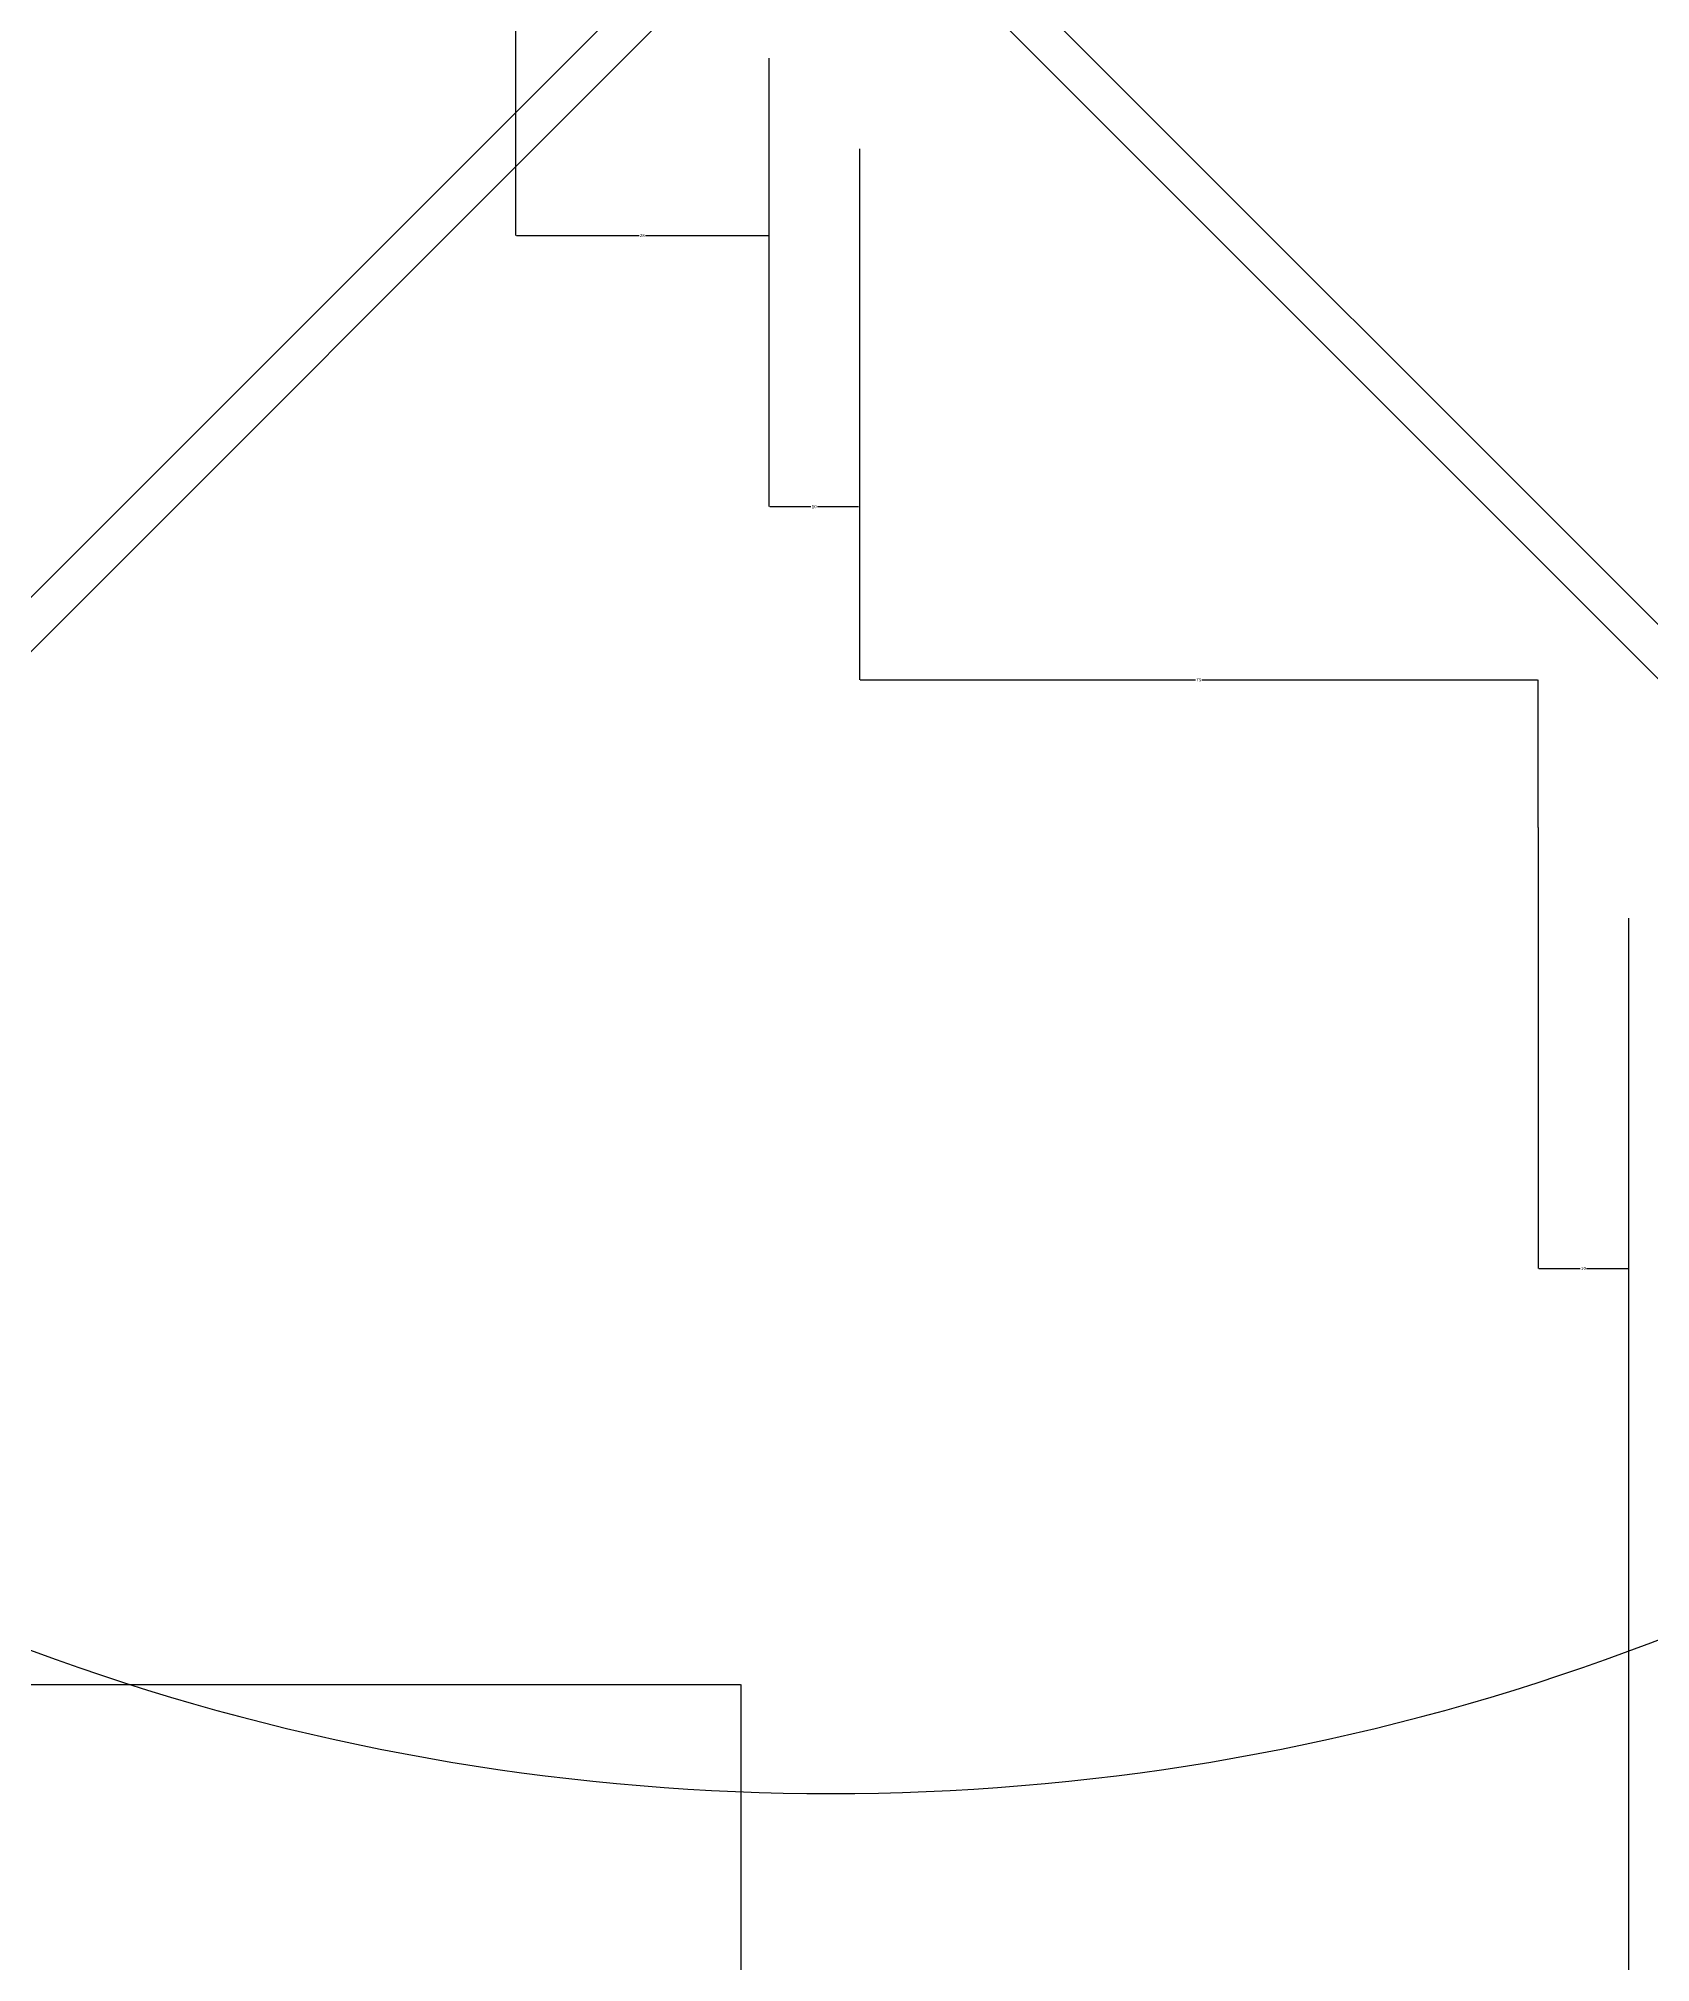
# Model space of a CAD drawing. Header units: metres. Extents: x -1 to 5294, y 0 to 7029.
# Drawn here: x 1287 to 1791, y 1136 to 1737 of the extents above; entities that cross this region are included whole.
import ezdxf

# ---------------------------------------------------------------- set-up
doc = ezdxf.new("R2010")
doc.units = ezdxf.units.M
for name, color, linetype in [('4', 4, 'Continuous'), ('7', 7, 'Continuous'), ('DIM', 3, 'Continuous')]:
    doc.layers.add(name, color=color, linetype=linetype)
doc.dimstyles.get("Standard").update_dxf_attribs({"dimtxt": 2.5, "dimasz": 2.5, "dimexe": 1.25, "dimexo": 0.625, "dimtad": 1, "dimcen": 2.5, "dimazin": 3, "dimtfac": 1, "dimtmove": 0, "dimatfit": 3})

# ---------------------------------------------------------------- blocks, each defined once
blk = doc.blocks.new('*D13')
for p, q in [((488.66, 1880.69), (488.66, 1222.71)), ((488.91, 1222.71), (996.28, 1222.71)), ((999.28, 1222.71), (1506.65, 1222.71)), ((1506.9, 862.45), (1506.9, 1222.71))]:
    blk.add_line(p, q)
at = {"layer": 'Defpoints'}
for p in [(488.66, 1880.69), (488.66, 1222.71), (1506.9, 862.45)]:
    blk.add_point(p, dxfattribs=at)
at = {"layer": 'DIM', "insert": (997.78, 1222.71), "char_height": 1, "attachment_point": 5}
blk.add_mtext('180', dxfattribs=at)
blk = doc.blocks.new('*D14')
for p, q in [((1784.23, 1462.23), (1784.23, 1128.49)), ((1784.48, 1128.49), (2056.58, 1128.49)), ((2059.58, 1128.49), (2331.68, 1128.49)), ((2331.93, 914.53), (2331.93, 1128.49))]:
    blk.add_line(p, q)
at = {"layer": 'Defpoints'}
for p in [(1784.23, 1462.23), (1784.23, 1128.49), (2331.93, 914.53)]:
    blk.add_point(p, dxfattribs=at)
at = {"layer": 'DIM', "insert": (2058.08, 1128.49), "char_height": 1, "attachment_point": 5}
blk.add_mtext('946', dxfattribs=at)
blk = doc.blocks.new('*D30')
for p, q in [((1436.33, 1810.13), (1436.33, 1675.51)), ((1515.53, 1730.93), (1515.53, 1675.51)), ((1436.58, 1675.51), (1474.93, 1675.51)), ((1476.93, 1675.51), (1515.28, 1675.51))]:
    blk.add_line(p, q)
at = {"layer": 'Defpoints'}
for p in [(1436.33, 1810.13), (1515.53, 1730.93), (1436.33, 1675.51)]:
    blk.add_point(p, dxfattribs=at)
at = {"layer": 'DIM', "insert": (1475.93, 1675.51), "char_height": 1, "attachment_point": 5}
blk.add_mtext('28', dxfattribs=at)
blk = doc.blocks.new('*D31')
for p, q in [((1515.53, 1730.93), (1515.53, 1590.8)), ((1543.81, 1702.65), (1543.81, 1590.8)), ((1515.78, 1590.8), (1528.67, 1590.8)), ((1530.67, 1590.8), (1543.56, 1590.8))]:
    blk.add_line(p, q)
at = {"layer": 'Defpoints'}
for p in [(1515.53, 1730.93), (1543.81, 1702.65), (1515.53, 1590.8)]:
    blk.add_point(p, dxfattribs=at)
at = {"layer": 'DIM', "insert": (1529.67, 1590.8), "char_height": 1, "attachment_point": 5}
blk.add_mtext('10', dxfattribs=at)
blk = doc.blocks.new('*D32')
for p, q in [((1543.81, 1702.65), (1543.81, 1536.69)), ((1544.06, 1536.69), (1648.88, 1536.69)), ((1650.88, 1536.69), (1755.7, 1536.69)), ((1755.95, 1490.51), (1755.95, 1536.69))]:
    blk.add_line(p, q)
at = {"layer": 'Defpoints'}
for p in [(1543.81, 1702.65), (1543.81, 1536.69), (1755.95, 1490.51)]:
    blk.add_point(p, dxfattribs=at)
at = {"layer": 'DIM', "insert": (1649.88, 1536.69), "char_height": 1, "attachment_point": 5}
blk.add_mtext('75', dxfattribs=at)
blk = doc.blocks.new('*D33')
for p, q in [((1755.95, 1490.51), (1755.95, 1352.76)), ((1784.23, 1462.23), (1784.23, 1352.76)), ((1756.2, 1352.76), (1769.09, 1352.76)), ((1771.09, 1352.76), (1783.98, 1352.76))]:
    blk.add_line(p, q)
at = {"layer": 'Defpoints'}
for p in [(1755.95, 1490.51), (1784.23, 1462.23), (1755.95, 1352.76)]:
    blk.add_point(p, dxfattribs=at)
at = {"layer": 'DIM', "insert": (1770.09, 1352.76), "char_height": 1, "attachment_point": 5}
blk.add_mtext('10', dxfattribs=at)

msp = doc.modelspace()

# ---------------------------------------------------------------- linework, layer by layer
at = {"layer": '4'}
for points in [[(1158.69, 1645.61), (1370.82, 1857.75), (1427.39, 1857.75), (1483.95, 1801.18), (1483.95, 1744.61), (1271.82, 1532.48)], [(1797.91, 1532.48), (1585.78, 1744.61), (1585.78, 1801.18), (1642.35, 1857.75), (1698.92, 1857.75), (1911.05, 1645.61)]]:
    msp.add_lwpolyline(points, close=True, dxfattribs=at)
at = {"layer": '7'}
for points in [[(1175.66, 1645.61), (1375.79, 1845.75), (1422.42, 1845.75), (1471.95, 1796.21), (1471.95, 1749.58), (1271.82, 1549.45)], [(1797.91, 1549.45), (1597.78, 1749.58), (1597.78, 1796.21), (1647.32, 1845.75), (1693.94, 1845.75), (1894.08, 1645.61)]]:
    msp.add_lwpolyline(points, close=True, dxfattribs=at)
msp.add_arc((1534.87, 1908.66), 720, 231.38, 308.62, dxfattribs=at)

# ---------------------------------------------------------------- dimensions: what is measured, and where the dimension line sits
at = {"layer": 'DIM'}
for base, p1, p2, text, picture, middle in [((488.66, 1222.71), (488.66, 1880.69), (1506.9, 862.45), '180', '*D13', (997.78, 1222.71)), ((1436.33, 1675.51), (1436.33, 1810.13), (1515.53, 1730.93), '28', '*D30', (1475.93, 1675.51)), ((1515.53, 1590.8), (1515.53, 1730.93), (1543.81, 1702.65), '10', '*D31', (1529.67, 1590.8)), ((1543.81, 1536.69), (1543.81, 1702.65), (1755.95, 1490.51), '75', '*D32', (1649.88, 1536.69)), ((1755.95, 1352.76), (1755.95, 1490.51), (1784.23, 1462.23), '10', '*D33', (1770.09, 1352.76)), ((1784.23, 1128.49), (1784.23, 1462.23), (2331.93, 914.53), '946', '*D14', (2058.08, 1128.49))]:
    dim = msp.add_linear_dim(base=base, p1=p1, p2=p2, text=text, dimstyle='Standard', dxfattribs=at)
    dim.commit()
    dim.dimension.update_dxf_attribs({"geometry": picture, "text_midpoint": middle})

doc.saveas('drawing.dxf')
